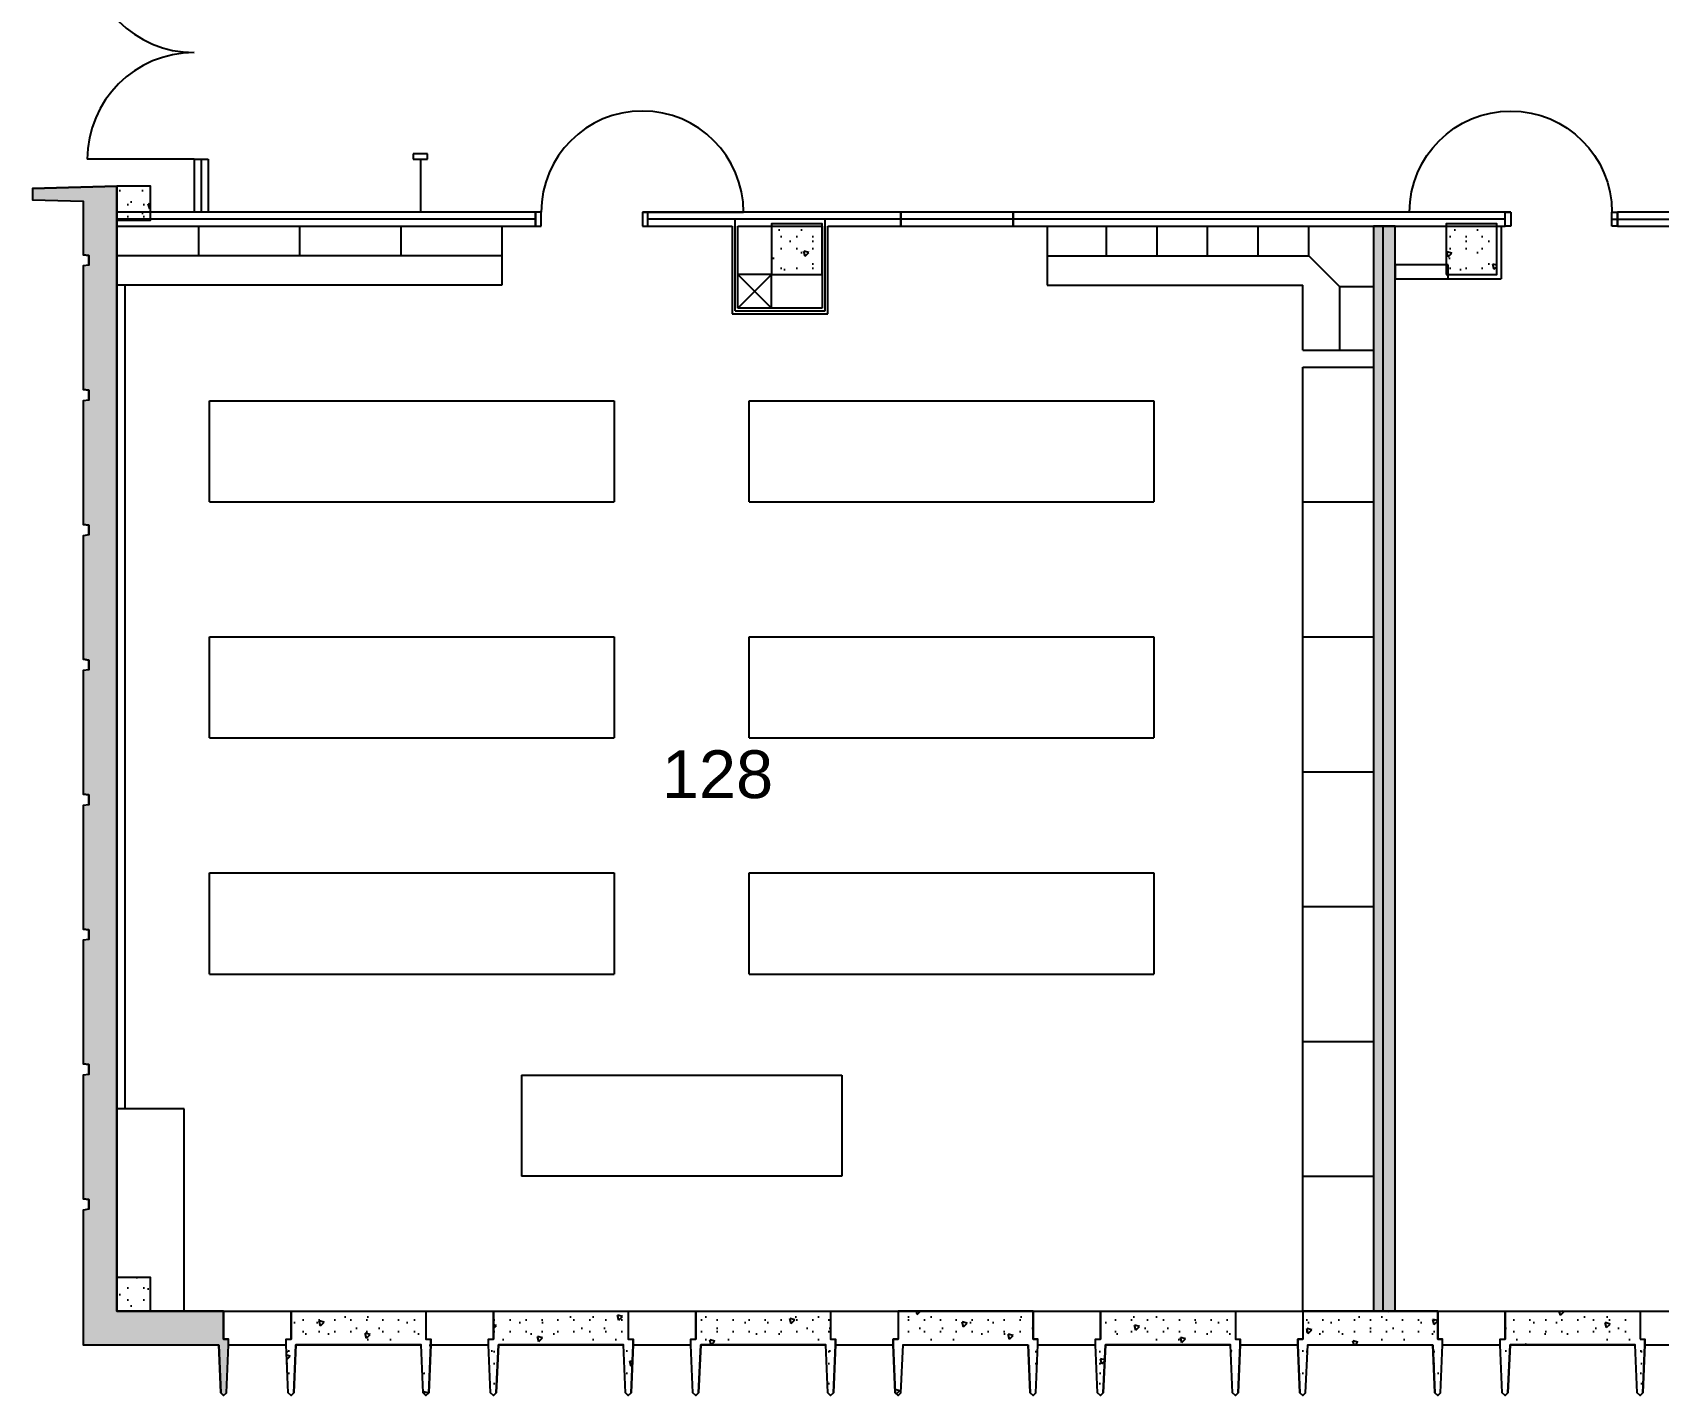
# Model space of a CAD drawing. Header units: inches. Extents: x 266 to 2008, y 299 to 1857.
# Drawn here: x 284 to 862, y 299 to 784 of the extents above; entities that cross this region are included whole.
import ezdxf

# ---------------------------------------------------------------- set-up
doc = ezdxf.new("R2010")
doc.units = ezdxf.units.IN
doc.header["$MEASUREMENT"] = 0
for name, color, linetype in [('A-DOOR', 4, 'Continuous'), ('A-EQPM', 4, 'Continuous'), ('A-PFLR-NOTE', 3, 'Continuous'), ('A-WALL', 5, 'Continuous'), ('A-WALL-PATT', 1, 'Continuous'), ('S-COLS', 6, 'Continuous')]:
    doc.layers.add(name, color=color, linetype=linetype)
doc.styles.get("Standard").update_dxf_attribs({"font": 'ARIAL.TTF'})
doc.linetypes.add('1 HR RATED', pattern='A,0,[2,PS-11.Shx,S=0.091429,R=0,X=0,Y=0],-14.4,0', length=14.4)
pattern_1 = [(45, (0, 0), (-20.8303, 20.8303), [1.8425, -15.16535]), (45, (-4.402, 16.428), (-20.8303, 20.8303), [1.8425, -15.16535]), (105, (0, 0), (28.4547, 7.6244), [1.8425, -15.16535]), (105, (12.026, 12.026), (28.4547, 7.6244), [1.8425, -15.16535]), (165, (1.303, 1.303), (7.6244, 28.4547), [1.8425, -15.16535]), (165, (13.33, 13.33), (7.6244, 28.4547), [1.8425, -15.16535]), (45, (-2.0044, 2.0044), (-4.008794, 4.008794), [0, -5.66929, 0, -8.503937]), (90, (-3e-16, 4.009), (-5.66929, 0), [0, -4.251969, 0, -7.086614])]

# ---------------------------------------------------------------- blocks, each defined once
blk = doc.blocks.new('D1 Metal_3')
at = {"color": 0, "linetype": 'ByBlock'}
for p, q in [((-18, 0), (-20, 0)), ((-20, 0), (-20, -5)), ((-18, -5), (-18, 0)), ((20, 0), (18, 0)), ((18, 0), (18, -5)), ((18, 0), (54, 0)), ((20, -5), (20, 0)), ((-20, -5), (-18, -5)), ((18, -5), (20, -5))]:
    blk.add_line(p, q, dxfattribs=at)
blk.add_arc((18, 0), 36, 0, 180, dxfattribs=at)
blk = doc.blocks.new('D1 Metal_1')
at = {"color": 0, "linetype": 'ByBlock'}
for p, q in [((-18, 0), (-20, 0)), ((-20, 0), (-20, -5)), ((-18, -5), (-18, 0)), ((20, 0), (18, 0)), ((18, 0), (18, -5)), ((18, 0), (54, 0)), ((20, -5), (20, 0)), ((-20, -5), (-18, -5)), ((18, -5), (20, -5))]:
    blk.add_line(p, q, dxfattribs=at)
blk.add_arc((18, 0), 36, 0, 180, dxfattribs=at)
blk = doc.blocks.new('D2 Metal_50')
at = {"color": 0, "linetype": 'ByBlock'}
for p, q in [((-38, 0), (-38, 38)), ((38, 0), (38, 38))]:
    blk.add_line(p, q, dxfattribs=at)
for centre, start, end in [((-38, 0), 0, 90), ((38, 0), 90, 180)]:
    blk.add_arc(centre, 38, start, end, dxfattribs=at)

msp = doc.modelspace()

# ---------------------------------------------------------------- hatches: boundary and pattern name
at = {"layer": 'A-WALL-PATT'}
h = msp.add_hatch(dxfattribs=at)
h.set_pattern_fill('LIGHTWEIGHT_CONCRETE', color=256, style=0, pattern_type=2)
h.set_pattern_definition(pattern_1)
h.paths.add_polyline_path([(349.84, 316.78), (350.59, 299.78), (351.59, 298.78), (352.59, 299.78), (353.34, 316.78), (353.34, 318.78), (351.59, 318.78), (351.59, 328.78), (313.59, 328.78), (313.59, 729.11), (283.59, 728.28), (283.59, 724.28), (301.59, 723.78), (301.59, 704.78), (303.59, 704.53), (303.59, 701.03), (301.59, 700.78), (301.59, 656.78), (303.59, 656.53), (303.59, 653.03), (301.59, 652.78), (301.59, 608.78), (303.59, 608.53), (303.59, 605.03), (301.59, 604.78), (301.59, 560.78), (303.59, 560.53), (303.59, 557.03), (301.59, 556.78), (301.59, 512.78), (303.59, 512.53), (303.59, 509.03), (301.59, 508.78), (301.59, 464.78), (303.59, 464.53), (303.59, 461.03), (301.59, 460.78), (301.59, 416.78), (303.59, 416.53), (303.59, 413.03), (301.59, 412.78), (301.59, 368.78), (303.59, 368.53), (303.59, 365.03), (301.59, 364.78), (301.59, 316.78)])
h = msp.add_hatch(dxfattribs=at)
h.set_pattern_fill('LIGHTWEIGHT_CONCRETE', color=256, style=0, pattern_type=2)
h.set_pattern_definition(pattern_1)
h.paths.add_polyline_path([(313.59, 717.11), (325.59, 717.11), (325.59, 729.11), (313.59, 729.11)], flags=0)
h = msp.add_hatch(dxfattribs=at)
h.set_pattern_fill('LIGHTWEIGHT_CONCRETE', color=256, style=0, pattern_type=2)
h.set_pattern_definition(pattern_1)
h.paths.add_polyline_path([(546.59, 697.78), (564.59, 697.78), (564.59, 715.78), (546.59, 715.78)], flags=0)
h = msp.add_hatch(dxfattribs=at)
h.set_pattern_fill('45_', color=256, style=0, pattern_type=2)
h.set_pattern_definition([(45, (0, 0), (-1.4142136, 1.4142136), [0, -2])])
h.paths.add_polyline_path([(760.71, 714.9), (760.71, 328.78), (768.46, 328.78), (768.46, 714.9)], flags=0)
h = msp.add_hatch(dxfattribs=at)
h.set_pattern_fill('LIGHTWEIGHT_CONCRETE', color=256, style=0, pattern_type=2)
h.set_pattern_definition(pattern_1)
h.paths.add_polyline_path([(786.59, 697.78), (804.59, 697.78), (804.59, 715.78), (786.59, 715.78)], flags=0)
h = msp.add_hatch(dxfattribs=at)
h.set_pattern_fill('LIGHTWEIGHT_CONCRETE', color=256, style=0, pattern_type=2)
h.set_pattern_definition(pattern_1)
h.paths.add_polyline_path([(313.59, 328.78), (325.59, 328.78), (325.59, 340.78), (313.59, 340.78)], flags=0)
h = msp.add_hatch(dxfattribs=at)
h.set_pattern_fill('LIGHTWEIGHT_CONCRETE', color=256, style=0, pattern_type=2)
h.set_pattern_definition(pattern_1)
h.paths.add_polyline_path([(423.59, 328.78), (423.59, 318.78), (425.34, 318.78), (425.34, 316.78), (424.59, 299.78), (423.59, 298.78), (422.59, 299.78), (421.84, 316.78), (377.34, 316.78), (376.59, 299.78), (375.59, 298.78), (374.59, 299.78), (373.84, 316.78), (373.84, 318.78), (375.59, 318.78), (375.59, 328.78)])
h = msp.add_hatch(dxfattribs=at)
h.set_pattern_fill('LIGHTWEIGHT_CONCRETE', color=256, style=0, pattern_type=2)
h.set_pattern_definition(pattern_1)
h.paths.add_polyline_path([(495.59, 328.78), (495.59, 318.78), (497.34, 318.78), (497.34, 316.78), (496.59, 299.78), (495.59, 298.78), (494.59, 299.78), (493.84, 316.78), (449.34, 316.78), (448.59, 299.78), (447.59, 298.78), (446.59, 299.78), (445.84, 316.78), (445.84, 318.78), (447.59, 318.78), (447.59, 328.78)])
h = msp.add_hatch(dxfattribs=at)
h.set_pattern_fill('LIGHTWEIGHT_CONCRETE', color=256, style=0, pattern_type=2)
h.set_pattern_definition(pattern_1)
h.paths.add_polyline_path([(567.59, 328.78), (567.59, 318.78), (569.34, 318.78), (569.34, 316.78), (568.59, 299.78), (567.59, 298.78), (566.59, 299.78), (565.84, 316.78), (521.34, 316.78), (520.59, 299.78), (519.59, 298.78), (518.59, 299.78), (517.84, 316.78), (517.84, 318.78), (519.59, 318.78), (519.59, 328.78)])
h = msp.add_hatch(dxfattribs=at)
h.set_pattern_fill('LIGHTWEIGHT_CONCRETE', color=256, style=0, pattern_type=2)
h.set_pattern_definition(pattern_1)
h.paths.add_polyline_path([(637.84, 316.78), (638.59, 299.78), (639.59, 298.78), (640.59, 299.78), (641.34, 316.78), (641.34, 318.78), (639.59, 318.78), (639.59, 328.78), (591.59, 328.78), (591.59, 318.78), (589.84, 318.78), (589.84, 316.78), (590.59, 299.78), (591.59, 298.78), (592.59, 299.78), (593.34, 316.78)])
h = msp.add_hatch(dxfattribs=at)
h.set_pattern_fill('LIGHTWEIGHT_CONCRETE', color=256, style=0, pattern_type=2)
h.set_pattern_definition(pattern_1)
h.paths.add_polyline_path([(711.59, 328.78), (711.59, 318.78), (713.34, 318.78), (713.34, 316.78), (712.59, 299.78), (711.59, 298.78), (710.59, 299.78), (709.84, 316.78), (665.34, 316.78), (664.59, 299.78), (663.59, 298.78), (662.59, 299.78), (661.84, 316.78), (661.84, 318.78), (663.59, 318.78), (663.59, 328.78)])
h = msp.add_hatch(dxfattribs=at)
h.set_pattern_fill('LIGHTWEIGHT_CONCRETE', color=256, style=0, pattern_type=2)
h.set_pattern_definition(pattern_1)
h.paths.add_polyline_path([(781.84, 316.78), (782.59, 299.78), (783.59, 298.78), (784.59, 299.78), (785.34, 316.78), (785.34, 318.78), (783.59, 318.78), (783.59, 328.78), (735.59, 328.78), (735.59, 318.78), (733.84, 318.78), (733.84, 316.78), (734.59, 299.78), (735.59, 298.78), (736.59, 299.78), (737.34, 316.78)])
h = msp.add_hatch(dxfattribs=at)
h.set_pattern_fill('LIGHTWEIGHT_CONCRETE', color=256, style=0, pattern_type=2)
h.set_pattern_definition(pattern_1)
h.paths.add_polyline_path([(855.59, 318.78), (857.34, 318.78), (857.34, 316.78), (856.59, 299.78), (855.59, 298.78), (854.59, 299.78), (853.84, 316.78), (809.34, 316.78), (808.59, 299.78), (807.59, 298.78), (806.59, 299.78), (805.84, 316.78), (805.84, 318.78), (807.59, 318.78), (807.59, 328.78), (855.59, 328.78)])

# ---------------------------------------------------------------- linework, layer by layer
at = {"layer": 'A-DOOR', "linetype": 'Continuous'}
msp.add_line((502.59, 714.9), (502.59, 719.9), dxfattribs=at)
at = {"layer": 'A-EQPM', "linetype": 'Continuous'}
for p, q in [((342.59, 714.9), (342.59, 704.4)), ((378.59, 714.9), (378.59, 704.4)), ((414.59, 714.9), (414.59, 704.4)), ((450.59, 714.9), (450.59, 693.9)), ((644.59, 714.9), (644.59, 693.9)), ((665.72, 704.4), (665.72, 714.9)), ((683.72, 704.4), (683.72, 714.9)), ((701.72, 704.4), (701.72, 714.9)), ((719.72, 704.4), (719.72, 714.9)), ((737.72, 704.4), (737.72, 714.9)), ((450.59, 704.4), (313.59, 704.4)), ((644.59, 704.4), (737.72, 704.4)), ((737.72, 704.4), (748.68, 693.44)), ((450.59, 693.9), (313.59, 693.9)), ((316.59, 400.78), (316.59, 693.9)), ((644.59, 693.9), (735.59, 693.9)), ((735.59, 670.78), (735.59, 693.9)), ((748.68, 693.44), (748.68, 670.78)), ((748.68, 693.44), (760.71, 693.44)), ((735.59, 670.78), (760.71, 670.78)), ((735.59, 664.78), (760.71, 664.78)), ((735.59, 328.78), (735.59, 664.78)), ((346.59, 616.78), (346.59, 652.78)), ((346.59, 652.78), (490.59, 652.78)), ((490.59, 652.78), (490.59, 616.78)), ((538.59, 616.78), (538.59, 652.78)), ((538.59, 652.78), (682.59, 652.78)), ((682.59, 652.78), (682.59, 616.78)), ((346.59, 616.78), (490.59, 616.78)), ((538.59, 616.78), (682.59, 616.78)), ((735.59, 616.78), (760.71, 616.78)), ((346.59, 532.78), (346.59, 568.78)), ((346.59, 568.78), (490.59, 568.78)), ((490.59, 568.78), (490.59, 532.78)), ((538.59, 532.78), (538.59, 568.78)), ((538.59, 568.78), (682.59, 568.78)), ((682.59, 568.78), (682.59, 532.78)), ((735.59, 568.78), (760.71, 568.78)), ((346.59, 532.78), (490.59, 532.78)), ((538.59, 532.78), (682.59, 532.78)), ((735.59, 520.78), (760.71, 520.78)), ((346.59, 448.78), (346.59, 484.78)), ((346.59, 484.78), (490.59, 484.78)), ((490.59, 484.78), (490.59, 448.78)), ((538.59, 448.78), (538.59, 484.78)), ((538.59, 484.78), (682.59, 484.78)), ((682.59, 484.78), (682.59, 448.78)), ((735.59, 472.78), (760.71, 472.78)), ((346.59, 448.78), (490.59, 448.78)), ((538.59, 448.78), (682.59, 448.78)), ((735.59, 424.78), (760.71, 424.78)), ((457.59, 412.78), (571.59, 412.78)), ((457.59, 412.78), (457.59, 376.78)), ((571.59, 412.78), (571.59, 376.78)), ((337.59, 400.78), (313.59, 400.78)), ((337.59, 328.78), (337.59, 400.78)), ((571.59, 376.78), (457.59, 376.78)), ((735.59, 376.78), (760.71, 376.78)), ((760.71, 328.78), (736.71, 328.78))]:
    msp.add_line(p, q, dxfattribs=at)
at = {"layer": 'A-WALL', "linetype": 'Continuous'}
for p, q in [((424.09, 740.72), (419.09, 740.72)), ((419.09, 740.72), (419.09, 738.72)), ((424.09, 738.72), (424.09, 740.72)), ((341.09, 738.72), (341.09, 719.9)), ((341.09, 738.72), (346.09, 738.72)), ((343.59, 738.72), (343.59, 719.9)), ((346.09, 738.72), (346.09, 719.9)), ((419.09, 738.72), (424.09, 738.72)), ((421.59, 738.72), (421.59, 719.9)), ((283.59, 728.28), (313.59, 729.11)), ((313.59, 729.11), (313.59, 328.78)), ((283.59, 728.28), (283.59, 724.28)), ((283.59, 724.28), (301.59, 723.78)), ((301.59, 723.78), (301.59, 704.78)), ((462.59, 719.9), (313.59, 719.9)), ((313.59, 719.9), (313.59, 714.9)), ((462.59, 714.9), (462.59, 719.9)), ((502.59, 714.9), (502.59, 719.9)), ((592.59, 719.9), (502.59, 719.9)), ((632.59, 719.9), (592.59, 719.9)), ((592.59, 719.9), (592.59, 714.9)), ((592.59, 714.9), (592.59, 719.9)), ((632.59, 714.9), (632.59, 719.9)), ((807.59, 719.9), (632.59, 719.9)), ((632.59, 719.9), (632.59, 714.9)), ((807.59, 714.9), (807.59, 719.9)), ((847.59, 714.9), (847.59, 719.9)), ((983.59, 719.9), (847.59, 719.9)), ((313.59, 714.9), (462.59, 714.9)), ((502.59, 714.9), (532.59, 714.9)), ((532.59, 714.9), (532.59, 683.78)), ((534.59, 685.78), (534.59, 714.9)), ((534.59, 714.9), (564.59, 714.9)), ((564.59, 714.9), (564.59, 685.78)), ((566.59, 683.78), (566.59, 714.9)), ((566.59, 714.9), (592.59, 714.9)), ((592.59, 714.9), (632.59, 714.9)), ((632.59, 714.9), (807.59, 714.9)), ((760.71, 714.9), (760.71, 328.78)), ((768.46, 714.9), (760.71, 714.9)), ((768.46, 328.78), (768.46, 714.9)), ((806.21, 714.9), (806.21, 696.15)), ((847.59, 714.9), (983.59, 714.9)), ((303.59, 704.53), (301.59, 704.78)), ((303.59, 701.03), (301.59, 700.78)), ((301.59, 700.78), (301.59, 656.78)), ((303.59, 701.03), (303.59, 704.53)), ((787.34, 701.15), (768.46, 701.15)), ((768.46, 701.15), (768.46, 696.15)), ((787.34, 696.15), (787.34, 701.15)), ((546.59, 697.78), (534.59, 697.78)), ((534.59, 685.78), (546.59, 697.78)), ((546.59, 685.78), (534.59, 697.78)), ((546.59, 685.78), (546.59, 697.78)), ((768.46, 696.15), (806.21, 696.15)), ((768.46, 696.15), (787.34, 696.15)), ((532.59, 683.78), (566.59, 683.78)), ((564.59, 685.78), (534.59, 685.78)), ((303.59, 656.53), (301.59, 656.78)), ((303.59, 653.03), (303.59, 656.53)), ((303.59, 653.03), (301.59, 652.78)), ((301.59, 652.78), (301.59, 608.78)), ((303.59, 608.53), (301.59, 608.78)), ((303.59, 605.03), (303.59, 608.53)), ((303.59, 605.03), (301.59, 604.78)), ((301.59, 604.78), (301.59, 560.78)), ((303.59, 560.53), (301.59, 560.78)), ((303.59, 557.03), (301.59, 556.78)), ((301.59, 556.78), (301.59, 512.78)), ((303.59, 557.03), (303.59, 560.53)), ((303.59, 512.53), (301.59, 512.78)), ((303.59, 509.03), (303.59, 512.53)), ((303.59, 509.03), (301.59, 508.78)), ((301.59, 508.78), (301.59, 464.78)), ((303.59, 464.53), (301.59, 464.78)), ((303.59, 461.03), (303.59, 464.53)), ((303.59, 461.03), (301.59, 460.78)), ((301.59, 460.78), (301.59, 416.78)), ((303.59, 416.53), (301.59, 416.78)), ((303.59, 413.03), (301.59, 412.78)), ((301.59, 412.78), (301.59, 368.78)), ((303.59, 413.03), (303.59, 416.53)), ((303.59, 368.53), (301.59, 368.78)), ((303.59, 365.03), (301.59, 364.78)), ((301.59, 364.78), (301.59, 316.78)), ((303.59, 365.03), (303.59, 368.53)), ((313.59, 328.78), (351.59, 328.78)), ((351.59, 328.78), (375.59, 328.78)), ((351.59, 328.78), (351.59, 318.78)), ((375.59, 328.78), (423.59, 328.78)), ((375.59, 328.78), (375.59, 318.78)), ((423.59, 328.78), (447.59, 328.78)), ((423.59, 328.78), (423.59, 318.78)), ((447.59, 328.78), (495.59, 328.78)), ((447.59, 328.78), (447.59, 318.78)), ((495.59, 328.78), (495.59, 318.78)), ((495.59, 328.78), (519.59, 328.78)), ((519.59, 328.78), (567.59, 328.78)), ((519.59, 328.78), (519.59, 318.78)), ((567.59, 328.78), (567.59, 318.78)), ((567.59, 328.78), (591.59, 328.78)), ((591.59, 328.78), (639.59, 328.78)), ((591.59, 328.78), (591.59, 318.78)), ((639.59, 328.78), (639.59, 318.78)), ((639.59, 328.78), (663.59, 328.78)), ((663.59, 328.78), (711.59, 328.78)), ((663.59, 328.78), (663.59, 318.78)), ((711.59, 328.78), (711.59, 318.78)), ((711.59, 328.78), (735.59, 328.78)), ((735.59, 328.78), (783.59, 328.78)), ((735.59, 328.78), (735.59, 318.78)), ((760.71, 328.78), (768.46, 328.78)), ((783.59, 328.78), (783.59, 318.78)), ((783.59, 328.78), (807.59, 328.78)), ((807.59, 328.78), (855.59, 328.78)), ((807.59, 328.78), (807.59, 318.78)), ((855.59, 328.78), (855.59, 318.78)), ((855.59, 328.78), (879.59, 328.78)), ((351.59, 318.78), (353.34, 318.78)), ((353.34, 316.78), (353.34, 318.78)), ((373.84, 316.78), (373.84, 318.78)), ((373.84, 318.78), (375.59, 318.78)), ((423.59, 318.78), (425.34, 318.78)), ((425.34, 316.78), (425.34, 318.78)), ((445.84, 316.78), (445.84, 318.78)), ((445.84, 318.78), (447.59, 318.78)), ((495.59, 318.78), (497.34, 318.78)), ((497.34, 316.78), (497.34, 318.78)), ((517.84, 316.78), (517.84, 318.78)), ((517.84, 318.78), (519.59, 318.78)), ((567.59, 318.78), (569.34, 318.78)), ((569.34, 316.78), (569.34, 318.78)), ((589.84, 316.78), (589.84, 318.78)), ((589.84, 318.78), (591.59, 318.78)), ((639.59, 318.78), (641.34, 318.78)), ((641.34, 316.78), (641.34, 318.78)), ((661.84, 316.78), (661.84, 318.78)), ((661.84, 318.78), (663.59, 318.78)), ((711.59, 318.78), (713.34, 318.78)), ((713.34, 316.78), (713.34, 318.78)), ((733.84, 316.78), (733.84, 318.78)), ((733.84, 318.78), (735.59, 318.78)), ((783.59, 318.78), (785.34, 318.78)), ((785.34, 316.78), (785.34, 318.78)), ((805.84, 316.78), (805.84, 318.78)), ((805.84, 318.78), (807.59, 318.78)), ((855.59, 318.78), (857.34, 318.78)), ((857.34, 316.78), (857.34, 318.78)), ((301.59, 316.78), (349.84, 316.78)), ((350.59, 299.78), (349.84, 316.78)), ((352.59, 299.78), (353.34, 316.78)), ((353.34, 316.78), (373.84, 316.78)), ((374.59, 299.78), (373.84, 316.78)), ((376.59, 299.78), (377.34, 316.78)), ((377.34, 316.78), (421.84, 316.78)), ((422.59, 299.78), (421.84, 316.78)), ((424.59, 299.78), (425.34, 316.78)), ((425.34, 316.78), (445.84, 316.78)), ((446.59, 299.78), (445.84, 316.78)), ((448.59, 299.78), (449.34, 316.78)), ((449.34, 316.78), (493.84, 316.78)), ((494.59, 299.78), (493.84, 316.78)), ((496.59, 299.78), (497.34, 316.78)), ((497.34, 316.78), (517.84, 316.78)), ((518.59, 299.78), (517.84, 316.78)), ((520.59, 299.78), (521.34, 316.78)), ((521.34, 316.78), (565.84, 316.78)), ((566.59, 299.78), (565.84, 316.78)), ((568.59, 299.78), (569.34, 316.78)), ((569.34, 316.78), (589.84, 316.78)), ((590.59, 299.78), (589.84, 316.78)), ((592.59, 299.78), (593.34, 316.78)), ((593.34, 316.78), (637.84, 316.78)), ((638.59, 299.78), (637.84, 316.78)), ((640.59, 299.78), (641.34, 316.78)), ((641.34, 316.78), (661.84, 316.78)), ((662.59, 299.78), (661.84, 316.78)), ((664.59, 299.78), (665.34, 316.78)), ((665.34, 316.78), (709.84, 316.78)), ((710.59, 299.78), (709.84, 316.78)), ((712.59, 299.78), (713.34, 316.78)), ((713.34, 316.78), (733.84, 316.78)), ((734.59, 299.78), (733.84, 316.78)), ((736.59, 299.78), (737.34, 316.78)), ((737.34, 316.78), (781.84, 316.78)), ((782.59, 299.78), (781.84, 316.78)), ((784.59, 299.78), (785.34, 316.78)), ((785.34, 316.78), (805.84, 316.78)), ((806.59, 299.78), (805.84, 316.78)), ((808.59, 299.78), (809.34, 316.78)), ((809.34, 316.78), (853.84, 316.78)), ((854.59, 299.78), (853.84, 316.78)), ((856.59, 299.78), (857.34, 316.78)), ((857.34, 316.78), (877.84, 316.78)), ((351.59, 298.78), (350.59, 299.78)), ((351.59, 298.78), (352.59, 299.78)), ((375.59, 298.78), (374.59, 299.78)), ((375.59, 298.78), (376.59, 299.78)), ((423.59, 298.78), (422.59, 299.78)), ((423.59, 298.78), (424.59, 299.78)), ((447.59, 298.78), (446.59, 299.78)), ((447.59, 298.78), (448.59, 299.78)), ((495.59, 298.78), (494.59, 299.78)), ((495.59, 298.78), (496.59, 299.78)), ((519.59, 298.78), (518.59, 299.78)), ((519.59, 298.78), (520.59, 299.78)), ((567.59, 298.78), (566.59, 299.78)), ((567.59, 298.78), (568.59, 299.78)), ((591.59, 298.78), (590.59, 299.78)), ((591.59, 298.78), (592.59, 299.78)), ((639.59, 298.78), (638.59, 299.78)), ((639.59, 298.78), (640.59, 299.78)), ((663.59, 298.78), (662.59, 299.78)), ((663.59, 298.78), (664.59, 299.78)), ((711.59, 298.78), (710.59, 299.78)), ((711.59, 298.78), (712.59, 299.78)), ((735.59, 298.78), (734.59, 299.78)), ((735.59, 298.78), (736.59, 299.78)), ((783.59, 298.78), (782.59, 299.78)), ((783.59, 298.78), (784.59, 299.78)), ((807.59, 298.78), (806.59, 299.78)), ((807.59, 298.78), (808.59, 299.78)), ((855.59, 298.78), (854.59, 299.78)), ((855.59, 298.78), (856.59, 299.78))]:
    msp.add_line(p, q, dxfattribs=at)
for points in [[(349.84, 316.78), (350.59, 299.78), (351.59, 298.78), (352.59, 299.78), (353.34, 316.78), (353.34, 318.78), (351.59, 318.78), (351.59, 328.78), (313.59, 328.78), (313.59, 729.11), (283.59, 728.28), (283.59, 724.28), (301.59, 723.78), (301.59, 704.78), (303.59, 704.53), (303.59, 701.03), (301.59, 700.78), (301.59, 656.78), (303.59, 656.53), (303.59, 653.03), (301.59, 652.78), (301.59, 608.78), (303.59, 608.53), (303.59, 605.03), (301.59, 604.78), (301.59, 560.78), (303.59, 560.53), (303.59, 557.03), (301.59, 556.78), (301.59, 512.78), (303.59, 512.53), (303.59, 509.03), (301.59, 508.78), (301.59, 464.78), (303.59, 464.53), (303.59, 461.03), (301.59, 460.78), (301.59, 416.78), (303.59, 416.53), (303.59, 413.03), (301.59, 412.78), (301.59, 368.78), (303.59, 368.53), (303.59, 365.03), (301.59, 364.78), (301.59, 316.78)], [(313.59, 717.11), (325.59, 717.11), (325.59, 729.11), (313.59, 729.11)], [(313.59, 328.78), (325.59, 328.78), (325.59, 340.78), (313.59, 340.78)], [(423.59, 328.78), (423.59, 318.78), (425.34, 318.78), (425.34, 316.78), (424.59, 299.78), (423.59, 298.78), (422.59, 299.78), (421.84, 316.78), (377.34, 316.78), (376.59, 299.78), (375.59, 298.78), (374.59, 299.78), (373.84, 316.78), (373.84, 318.78), (375.59, 318.78), (375.59, 328.78)], [(495.59, 328.78), (495.59, 318.78), (497.34, 318.78), (497.34, 316.78), (496.59, 299.78), (495.59, 298.78), (494.59, 299.78), (493.84, 316.78), (449.34, 316.78), (448.59, 299.78), (447.59, 298.78), (446.59, 299.78), (445.84, 316.78), (445.84, 318.78), (447.59, 318.78), (447.59, 328.78)], [(567.59, 328.78), (567.59, 318.78), (569.34, 318.78), (569.34, 316.78), (568.59, 299.78), (567.59, 298.78), (566.59, 299.78), (565.84, 316.78), (521.34, 316.78), (520.59, 299.78), (519.59, 298.78), (518.59, 299.78), (517.84, 316.78), (517.84, 318.78), (519.59, 318.78), (519.59, 328.78)], [(637.84, 316.78), (638.59, 299.78), (639.59, 298.78), (640.59, 299.78), (641.34, 316.78), (641.34, 318.78), (639.59, 318.78), (639.59, 328.78), (591.59, 328.78), (591.59, 318.78), (589.84, 318.78), (589.84, 316.78), (590.59, 299.78), (591.59, 298.78), (592.59, 299.78), (593.34, 316.78)], [(711.59, 328.78), (711.59, 318.78), (713.34, 318.78), (713.34, 316.78), (712.59, 299.78), (711.59, 298.78), (710.59, 299.78), (709.84, 316.78), (665.34, 316.78), (664.59, 299.78), (663.59, 298.78), (662.59, 299.78), (661.84, 316.78), (661.84, 318.78), (663.59, 318.78), (663.59, 328.78)], [(781.84, 316.78), (782.59, 299.78), (783.59, 298.78), (784.59, 299.78), (785.34, 316.78), (785.34, 318.78), (783.59, 318.78), (783.59, 328.78), (735.59, 328.78), (735.59, 318.78), (733.84, 318.78), (733.84, 316.78), (734.59, 299.78), (735.59, 298.78), (736.59, 299.78), (737.34, 316.78)], [(855.59, 318.78), (857.34, 318.78), (857.34, 316.78), (856.59, 299.78), (855.59, 298.78), (854.59, 299.78), (853.84, 316.78), (809.34, 316.78), (808.59, 299.78), (807.59, 298.78), (806.59, 299.78), (805.84, 316.78), (805.84, 318.78), (807.59, 318.78), (807.59, 328.78), (855.59, 328.78)]]:
    msp.add_lwpolyline(points, close=True, dxfattribs=at)
at = {"layer": 'A-WALL-PATT', "linetype": '1 HR RATED'}
for p, q in [((462.59, 717.4), (313.59, 717.4)), ((807.59, 717.4), (502.59, 717.4)), ((533.59, 684.78), (533.59, 717.4)), ((565.58, 684.78), (565.58, 717.4)), ((764.21, 328.78), (764.21, 714.9)), ((845.59, 717.4), (985.59, 717.4)), ((533.59, 684.78), (565.58, 684.78))]:
    msp.add_line(p, q, dxfattribs=at)
at = {"layer": 'S-COLS', "linetype": 'Continuous'}
for points in [[(546.59, 697.78), (564.59, 697.78), (564.59, 715.78), (546.59, 715.78)], [(786.59, 697.78), (804.59, 697.78), (804.59, 715.78), (786.59, 715.78)]]:
    msp.add_lwpolyline(points, close=True, dxfattribs=at)

# ---------------------------------------------------------------- block references
at = {"layer": 'A-DOOR', "linetype": 'Continuous', "rotation": 90}
msp.add_blockref('D2 Metal_50', (341.09, 776.72), dxfattribs=at)
at = {"layer": 'A-DOOR', "linetype": 'Continuous'}
msp.add_blockref('D1 Metal_1', (482.59, 719.9), dxfattribs=at)
at = {"layer": 'A-DOOR', "linetype": 'Continuous', "xscale": -1}
msp.add_blockref('D1 Metal_3', (827.59, 719.9), dxfattribs=at)

# ---------------------------------------------------------------- texts
at = {"layer": 'A-PFLR-NOTE', "insert": (527.32, 511.14), "char_height": 17, "width": 20.3098, "attachment_point": 8, "line_spacing_factor": 0.983032}
msp.add_mtext('128', dxfattribs=at)

doc.saveas('drawing.dxf')
